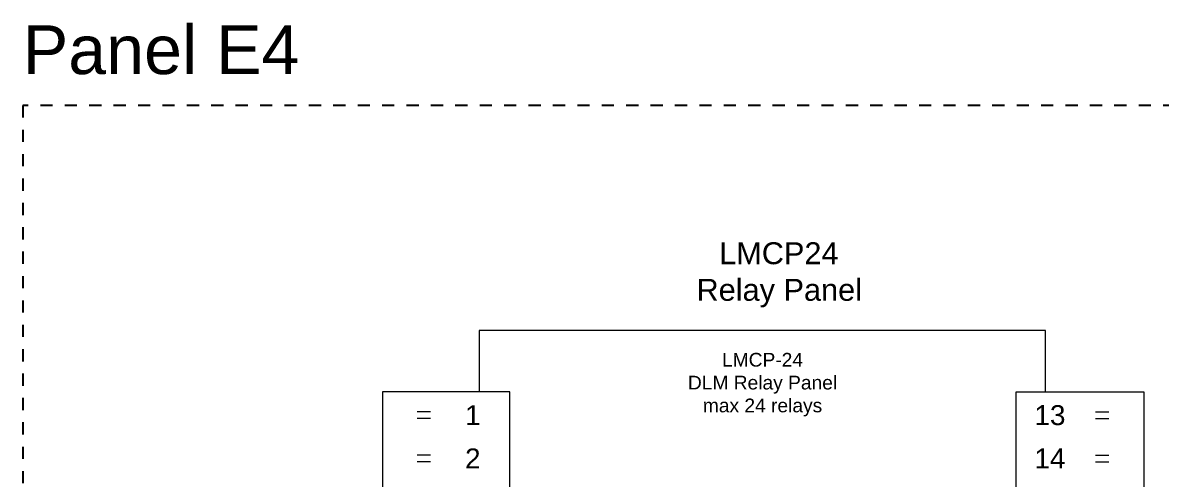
# Model space of a CAD drawing. Header units: inches. Extents: x -60 to 2005, y -577 to 104.
# Drawn here: x 501.17 to 524.49, y -163.14 to -153.78 of the extents above; entities that cross this region are included whole.
import ezdxf
from ezdxf.enums import TextEntityAlignment as Align

# ---------------------------------------------------------------- set-up
doc = ezdxf.new("R2010")
doc.units = ezdxf.units.IN
doc.header["$MEASUREMENT"] = 0
doc.linetypes.add('Demo', pattern=[0.5, 0.25, -0.25])
doc.layers.get('0').update_dxf_attribs({"lineweight": 5})
for name, color, linetype, lineweight in [('PANEL', 7, 'Continuous', 0), ('PANEL & NOTES', 7, 'Continuous', 5), ('WS_DETAIL', 7, 'Continuous', 5)]:
    doc.layers.add(name, color=color, linetype=linetype, lineweight=lineweight)
doc.layers.add('PS Borders', color=40, linetype='Demo', lineweight=5, plot=False)
doc.styles.add('ARIAL', font='arial.ttf')

# ---------------------------------------------------------------- blocks, each defined once
blk = doc.blocks.new('LMCP-24_TW')
at = {"layer": 'PANEL', "linetype": 'Continuous'}
for p, q in [((46.39, 175.73), (-46.39, 175.73)), ((-46.39, 175.73), (-46.39, 165.66)), ((46.39, 165.66), (46.39, 175.73))]:
    blk.add_line(p, q, dxfattribs=at)
at = {"layer": 'PANEL'}
for p, q in [((-54.37, 162.39), (-56.56, 162.39)), ((54.6, 162.39), (56.78, 162.39)), ((-54.37, 161.3), (-56.56, 161.3)), ((54.6, 161.3), (56.78, 161.3)), ((-54.37, 155.29), (-56.56, 155.29)), ((54.6, 155.29), (56.78, 155.29)), ((-54.37, 154.2), (-56.56, 154.2)), ((54.6, 154.2), (56.78, 154.2))]:
    blk.add_line(p, q, dxfattribs=at)
at = {"layer": 'PANEL', "linetype": 'Continuous'}
for points in [[(-62.27, 79.44), (-41.36, 79.44), (-41.36, 165.66), (-62.27, 165.66)], [(62.5, 79.44), (41.59, 79.44), (41.59, 165.66), (62.5, 165.66)]]:
    blk.add_lwpolyline(points, close=True, dxfattribs=at)
at = {"insert": (0.03, 172.06), "char_height": 2.25, "width": 40.9705, "attachment_point": 2, "style": 'ARIAL'}
blk.add_mtext('LMCP-24\\PDLM Relay Panel^Jmax 24 relays', dxfattribs=at)
at = {"layer": 'PANEL', "style": 'ARIAL'}
for s, height, p in [('1', 3.27, (-47.45, 160.21)), ('13', 3.274, (47.13, 160.21)), ('2', 3.27, (-47.45, 153.11)), ('14', 3.274, (47.13, 153.11))]:
    blk.add_text(s, height=height, dxfattribs=at).set_placement(p, align=Align.CENTER)

msp = doc.modelspace()

# ---------------------------------------------------------------- linework, layer by layer
at = {"layer": 'PANEL & NOTES', "linetype": 'Continuous'}
for p, q in [((522.121, -160.087), (510.524, -160.087)), ((510.524, -160.087), (510.524, -161.345)), ((522.121, -161.345), (522.121, -160.087))]:
    msp.add_line(p, q, dxfattribs=at)
at = {"layer": 'PS Borders', "lineweight": -3}
msp.add_lwpolyline([(501.172, -219.758), (585.783, -219.758), (585.783, -155.469), (501.172, -155.469)], close=True, dxfattribs=at)

# ---------------------------------------------------------------- block references
at = {"lineweight": -3, "xscale": 0.125, "yscale": 0.125, "zscale": 0.125}
msp.add_blockref('LMCP-24_TW', (516.323, -182.053), dxfattribs=at)

# ---------------------------------------------------------------- texts
at = {"lineweight": -3, "insert": (501.172, -153.829), "char_height": 1, "attachment_point": 1, "style": 'ARIAL'}
msp.add_mtext_dynamic_manual_height_columns('Panel E4', width=25.92219, gutter_width=1, heights=[0], dxfattribs=at)
at = {"layer": 'WS_DETAIL', "lineweight": -3, "insert": (514.928, -158.277), "char_height": 0.45, "width": 3.38973, "attachment_point": 1, "style": 'ARIAL'}
msp.add_mtext('\\pi0.51016;LMCP24 \\P\\pi0.046811;Relay Panel', dxfattribs=at)

doc.saveas('drawing.dxf')
